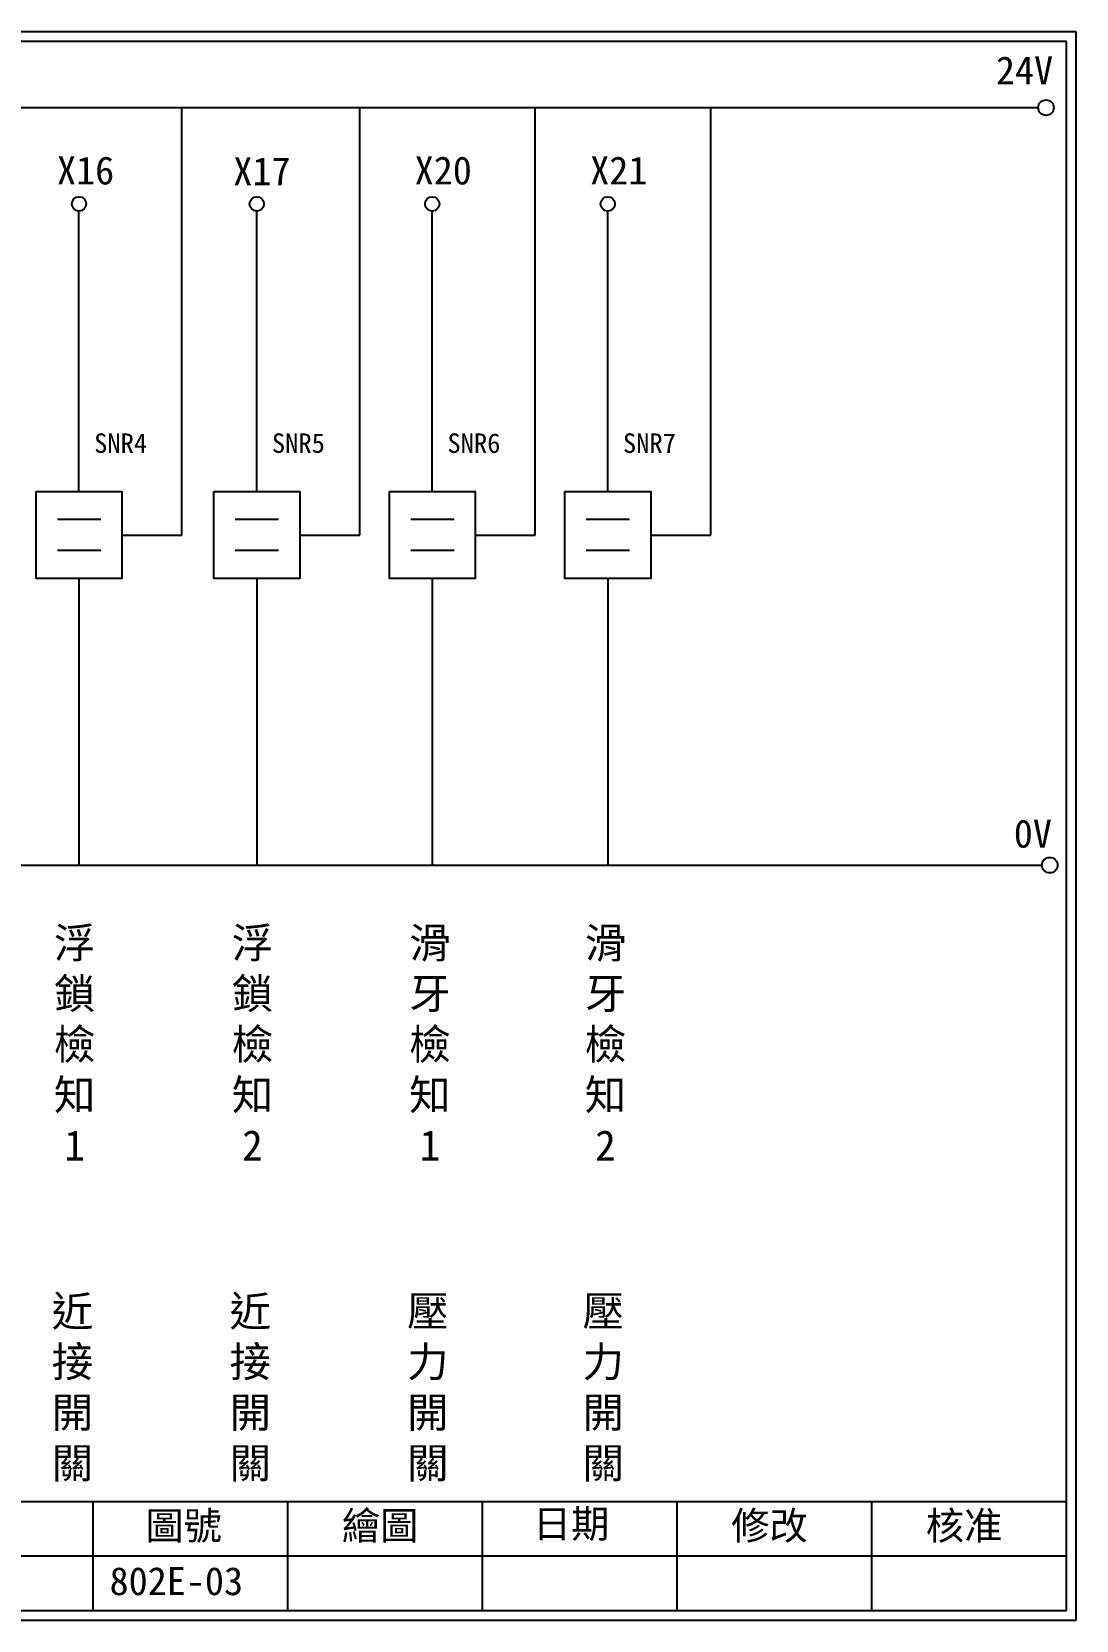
# Model space of a CAD drawing. Extents: x 275 to 562, y 265 to 469.
# Drawn here: x 427.8 to 561.9, y 264.9 to 468.9 of the extents above; entities that cross this region are included whole.
import ezdxf

# ---------------------------------------------------------------- set-up
doc = ezdxf.new("R2010")
doc.units = 0
doc.layers.get('0').update_dxf_attribs({"linetype": 'CONTINUOUS'})
doc.layers.add('圖框層', color=7, linetype='CONTINUOUS')
doc.layers.add('標尺寸層', color=3, linetype='CONTINUOUS')
doc.styles.add('CNS', font='romanc.shx', dxfattribs={"bigfont": 'chineset.shx'})
doc.styles.add('STSL', font='kaiu.ttf')

msp = doc.modelspace()

# ---------------------------------------------------------------- linework, layer by layer
for p, q in [((447.06, 404.29), (447.06, 459.2)), ((469.89, 404.29), (469.89, 459.2)), ((492.43, 404.29), (492.43, 459.2)), ((514.96, 404.29), (514.96, 459.2)), ((433.83, 409.87), (433.83, 445.89)), ((456.67, 409.87), (456.67, 445.89)), ((479.2, 409.87), (479.2, 445.89)), ((501.74, 409.87), (501.74, 445.89)), ((439.34, 404.29), (447.06, 404.29)), ((462.18, 404.29), (469.89, 404.29)), ((484.72, 404.29), (492.43, 404.29)), ((507.25, 404.29), (514.96, 404.29)), ((433.83, 398.71), (433.83, 361.94)), ((456.67, 398.71), (456.67, 361.94)), ((479.2, 398.71), (479.2, 361.94)), ((501.74, 398.71), (501.74, 361.94))]:
    msp.add_line(p, q)
for points in [[(428.32, 409.87), (439.34, 409.87), (439.34, 398.71), (428.32, 398.71)], [(451.15, 409.87), (462.18, 409.87), (462.18, 398.71), (451.15, 398.71)], [(473.69, 409.87), (484.72, 409.87), (484.72, 398.71), (473.69, 398.71)], [(496.23, 409.87), (507.25, 409.87), (507.25, 398.71), (496.23, 398.71)]]:
    msp.add_lwpolyline(points, close=True)
for centre in [(558.02, 459.17), (558.5, 361.9)]:
    msp.add_circle(centre, 1)
at = {"layer": '圖框層', "color": 7}
for p, q in [((561.9, 468.91), (274.9, 468.91)), ((560.65, 467.66), (276.15, 467.66)), ((560.65, 266.2), (560.65, 467.66)), ((561.9, 264.95), (561.9, 468.91)), ((276.15, 280.2), (560.65, 280.2)), ((435.65, 266.2), (435.65, 280.2)), ((460.65, 266.2), (460.65, 280.2)), ((485.65, 266.2), (485.65, 280.2)), ((510.65, 266.2), (510.65, 280.2)), ((535.65, 266.2), (535.65, 280.2)), ((410.65, 273.2), (560.65, 273.2)), ((276.15, 266.2), (560.65, 266.2)), ((274.9, 264.95), (561.9, 264.95))]:
    msp.add_line(p, q, dxfattribs=at)
at = {"layer": '標尺寸層', "color": 7}
for p, q in [((279.42, 459.17), (557.02, 459.17)), ((431.07, 406.32), (436.64, 406.32)), ((453.91, 406.32), (459.47, 406.32)), ((476.44, 406.32), (482.01, 406.32)), ((498.98, 406.32), (504.55, 406.32)), ((431.07, 402.35), (436.64, 402.35)), ((453.91, 402.35), (459.47, 402.35)), ((476.44, 402.35), (482.01, 402.35)), ((498.98, 402.35), (504.55, 402.35)), ((279.63, 361.9), (557.5, 361.9))]:
    msp.add_line(p, q, dxfattribs=at)
for centre in [(433.83, 446.81), (456.67, 446.81), (479.2, 446.81), (501.74, 446.81)]:
    msp.add_circle(centre, 0.92, dxfattribs=at)

# ---------------------------------------------------------------- texts
at = {"layer": '圖框層', "color": 4, "style": 'STSL'}
for s, height, p in [('24V', 3.6, (551.58, 462.16)), ('X16', 3.6, (431.01, 449.31)), ('X17', 3.6, (453.65, 449.21)), ('X20', 3.6, (476.94, 449.31)), ('X21', 3.6, (499.48, 449.31)), ('SNR4', 2.5, (435.78, 414.84)), ('SNR5', 2.5, (458.61, 414.84)), ('SNR6', 2.5, (481.15, 414.84)), ('SNR7', 2.5, (503.69, 414.84)), ('0V', 3.6, (553.88, 364.15)), ('繪圖', 3.6, (467.59, 275.29)), ('日期', 3.6, (492.12, 275.53)), ('圖號', 3.6, (442.36, 275.28)), ('修改', 3.6, (517.59, 275.29)), ('核准', 3.6, (542.59, 275.29)), ('802E-03', 3.6, (437.76, 268.17))]:
    msp.add_text(s, height=height, dxfattribs=at).set_placement(p)
at = {"layer": '標尺寸層', "color": 7, "char_height": 3.9, "width": 4.9608, "attachment_point": 5, "style": 'CNS'}
for s, insert in [('{\\fDFKai-SB|b0|i0|c136|p65;浮鎖檢知\\P1}', (433.27, 338.92)), ('{\\fDFKai-SB|b0|i0|c136|p65;浮鎖檢知\\P2}', (456.11, 338.92)), ('{\\fDFKai-SB|b0|i0|c136|p65;滑牙檢知\\P1}', (478.9, 338.92)), ('{\\fDFKai-SB|b0|i0|c136|p65;滑牙檢知\\P2}', (501.44, 338.92)), ('{\\fDFKai-SB|b0|i0|c136|p65;近接開關}', (432.99, 294.67)), ('{\\fDFKai-SB|b0|i0|c136|p65;近接開關}', (455.83, 294.67)), ('{\\fDFKai-SB|b0|i0|c136|p65;壓力開關}', (478.63, 294.67)), ('{\\fDFKai-SB|b0|i0|c136|p65;壓力開關}', (501.16, 294.67))]:
    msp.add_mtext(s, dxfattribs=dict(at, insert=insert))

doc.saveas('drawing.dxf')
